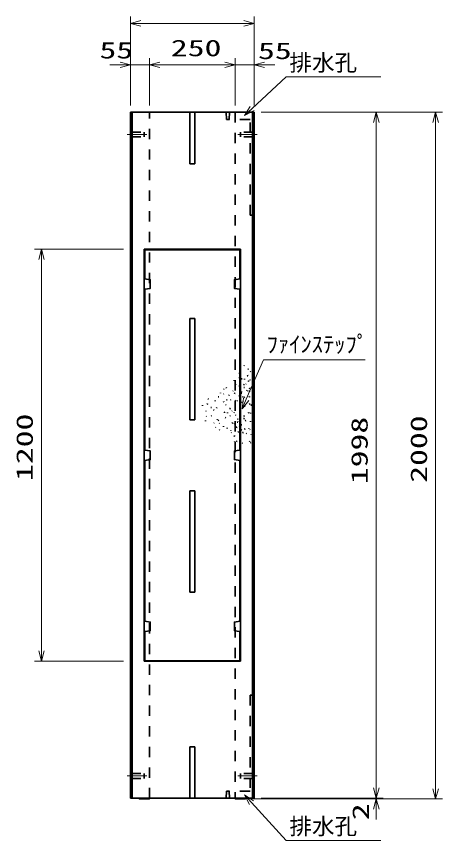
# Model space of a CAD drawing. Units: millimetres on the paper. Extents: x 15 to 1218, y 7 to 859.
# Drawn here: x 350.8 to 412.9, y 156.9 to 276.9 of the extents above; entities that cross this region are included whole.
import ezdxf
from ezdxf.enums import TextEntityAlignment as Align

# ---------------------------------------------------------------- set-up
doc = ezdxf.new("R2010")
doc.units = ezdxf.units.MM
doc.linetypes.add('USER2', pattern=[18.5, 12, -1.5, 3.5, -1.5])
doc.linetypes.add('USER3', pattern=[3, 1.5, -1.5])
for name, color, linetype, lineweight in [('D-BMK（構造物基準線）', 2, 'USER2', 18), ('D-STR-DIM（寸法）', 7, 'Continuous', 13), ('D-STR-HTXT（WS-旗）', 7, 'Continuous', 13), ('D-STR-HTXT（旗上げ）', 7, 'Continuous', 13), ('D-STR（構造物）', 1, 'Continuous', 35)]:
    doc.layers.add(name, color=color, linetype=linetype, lineweight=lineweight)
doc.styles.add('ＭＳ ゴシック', font='')
doc.styles.get('ＭＳ ゴシック').set_extended_font_data('MS Gothic')

# ---------------------------------------------------------------- blocks, each defined once
blk = doc.blocks.new('_Open30')
at = {"color": 7, "linetype": 'Continuous', "lineweight": 13}
for p, q in [((-1, 0.2679), (0, 0)), ((0, 0), (-1, -0.2679)), ((0, 0), (-1, 0))]:
    blk.add_line(p, q, dxfattribs=at)

msp = doc.modelspace()

# ---------------------------------------------------------------- linework, layer by layer
at = {"layer": 'D-BMK（構造物基準線）'}
for p, q in [((366.988, 259.747), (369.837, 259.747)), ((385.912, 259.747), (383.063, 259.747)), ((366.988, 166.347), (369.837, 166.347)), ((385.912, 166.347), (383.063, 166.347))]:
    msp.add_line(p, q, dxfattribs=at)
at = {"layer": 'D-STR-DIM（寸法）'}
for p, q in [((367.45, 270.894), (367.45, 276.944)), ((385.45, 270.924), (385.45, 276.944)), ((368.95, 275.944), (383.95, 275.944)), ((367.45, 263.997), (367.45, 270.894)), ((370.2, 264.049), (370.2, 270.894)), ((370.2, 263.997), (370.2, 270.894)), ((382.7, 263.997), (382.7, 270.894)), ((382.7, 264.034), (382.7, 270.894)), ((385.45, 263.967), (385.45, 270.894)), ((365.95, 269.894), (364.45, 269.894)), ((367.45, 269.894), (370.2, 269.894)), ((371.7, 269.894), (373.2, 269.894)), ((371.7, 269.894), (381.2, 269.894)), ((381.2, 269.894), (379.7, 269.894)), ((382.7, 269.894), (385.45, 269.894)), ((386.95, 269.894), (388.45, 269.894)), ((386.45, 262.997), (404.238, 262.997)), ((402.801, 262.997), (412.878, 262.997)), ((403.238, 164.597), (403.238, 261.497)), ((411.878, 164.497), (411.878, 261.497)), ((366.45, 243.047), (353.486, 243.047)), ((354.486, 184.547), (354.486, 241.547)), ((366.45, 183.047), (353.486, 183.047)), ((403.238, 164.597), (403.238, 166.097)), ((385.2, 162.997), (404.238, 162.997)), ((386.45, 163.097), (404.238, 163.097)), ((386.45, 163.097), (404.238, 163.097)), ((401.801, 162.997), (412.878, 162.997)), ((403.238, 163.097), (403.238, 162.997)), ((403.238, 161.497), (403.238, 159.997))]:
    msp.add_line(p, q, dxfattribs=at)
at = {"layer": 'D-STR-HTXT（WS-旗）'}
for points in [[(403.904, 268.143), (390.115, 268.143), (385.158, 263.554)], [(403.904, 156.949), (390.115, 156.949), (385.068, 162.481)]]:
    msp.add_lwpolyline(points, dxfattribs=at)
at = {"layer": 'D-STR-HTXT（旗上げ）'}
msp.add_lwpolyline([(401.622, 226.956), (386.793, 226.956), (384.293, 221.205)], dxfattribs=at)
at = {"layer": 'D-STR（構造物）'}
for p, q in [((367.45, 163.097), (367.45, 262.997)), ((385.45, 262.997), (367.45, 262.997)), ((367.7, 163.097), (367.7, 262.997)), ((376.075, 262.997), (376.075, 255.497)), ((376.825, 262.997), (376.825, 255.497)), ((385.2, 262.997), (385.2, 163.097)), ((385.45, 262.997), (385.45, 163.097)), ((376.825, 255.497), (376.075, 255.497)), ((369.45, 243.047), (369.45, 183.047)), ((369.45, 243.047), (383.45, 243.047)), ((369.525, 238.722), (369.525, 242.972)), ((369.525, 242.972), (383.375, 242.972)), ((383.375, 238.722), (383.375, 242.972)), ((383.45, 243.047), (383.45, 183.047)), ((369.525, 237.222), (369.525, 213.797)), ((383.375, 237.222), (383.375, 213.797)), ((376.075, 232.972), (376.075, 218.222)), ((376.075, 232.972), (376.825, 232.972)), ((376.825, 218.222), (376.825, 232.972)), ((383.332, 225.9), (383.404, 225.88)), ((383.957, 226.075), (384.015, 226.123)), ((384.015, 226.123), (384.063, 226.066)), ((383.218, 225.045), (383.271, 224.992)), ((383.271, 224.992), (383.324, 225.045)), ((384.517, 224.637), (384.444, 224.617)), ((384.497, 224.709), (384.517, 224.637)), ((384.533, 225.569), (384.608, 225.569)), ((384.881, 225.184), (384.934, 225.237)), ((384.934, 225.237), (384.987, 225.184)), ((382.564, 223.909), (382.557, 223.984)), ((382.852, 223.311), (382.781, 223.337)), ((383.311, 224.323), (383.246, 224.285)), ((383.265, 223.195), (383.296, 223.127)), ((383.481, 223.5), (383.42, 223.457)), ((383.481, 223.5), (383.524, 223.438)), ((383.698, 224.173), (383.624, 224.186)), ((383.915, 223.323), (383.976, 223.366)), ((383.976, 223.366), (384.019, 223.305)), ((384.037, 224.102), (384.063, 224.172)), ((384.245, 223.426), (384.313, 223.458)), ((384.634, 223.799), (384.647, 223.873)), ((384.647, 223.873), (384.721, 223.86)), ((384.829, 223.999), (384.89, 224.042)), ((384.89, 224.042), (384.933, 223.981)), ((380.546, 222.072), (380.565, 222.144)), ((381.019, 222.654), (380.966, 222.707)), ((381.019, 222.654), (381.072, 222.707)), ((381.434, 222.831), (381.397, 222.896)), ((382.4, 222.452), (382.342, 222.404)), ((382.585, 222.116), (382.646, 222.073)), ((382.646, 222.073), (382.603, 222.012)), ((383.592, 222.086), (383.667, 222.086)), ((383.611, 222.257), (383.598, 222.331)), ((384.024, 222.896), (383.949, 222.902)), ((384.367, 222.48), (384.319, 222.537)), ((384.478, 222.422), (384.417, 222.379)), ((384.521, 222.36), (384.478, 222.422)), ((384.77, 222.37), (384.696, 222.383)), ((384.757, 222.296), (384.77, 222.37)), ((384.761, 222.748), (384.798, 222.813)), ((384.798, 222.813), (384.863, 222.775)), ((378.793, 221.24), (378.719, 221.247)), ((379.758, 220.95), (379.765, 221.024)), ((380.237, 221.565), (380.311, 221.571)), ((380.994, 221.947), (381.059, 221.985)), ((381.012, 220.857), (381.044, 220.789)), ((381.502, 221.098), (381.427, 221.104)), ((381.81, 221.834), (381.785, 221.764)), ((382.061, 221.12), (381.993, 221.088)), ((382.061, 221.12), (382.029, 221.188)), ((382.749, 221.014), (382.701, 221.072)), ((383.001, 220.975), (382.936, 220.938)), ((382.964, 221.04), (383.001, 220.975)), ((383.227, 221.715), (383.302, 221.709)), ((383.678, 220.768), (383.658, 220.841)), ((383.836, 221.565), (383.763, 221.545)), ((383.998, 221.528), (384.06, 221.485)), ((384.06, 221.485), (384.017, 221.423)), ((384.679, 221.572), (384.753, 221.585)), ((384.753, 221.585), (384.766, 221.511)), ((377.953, 220.328), (377.934, 220.255)), ((378.636, 220.551), (378.579, 220.503)), ((378.684, 220.494), (378.636, 220.551)), ((379.229, 219.997), (379.154, 219.997)), ((379.608, 219.612), (379.555, 219.665)), ((379.976, 219.913), (380.008, 219.981)), ((381.287, 220.36), (381.345, 220.408)), ((381.345, 220.408), (381.393, 220.351)), ((381.863, 219.854), (381.938, 219.854)), ((381.938, 219.854), (381.938, 219.779)), ((383.442, 220.368), (383.404, 220.303)), ((383.605, 220.749), (383.678, 220.768)), ((383.864, 220.012), (383.851, 219.938)), ((384.119, 220.202), (384.057, 220.159)), ((384.119, 220.202), (384.162, 220.14)), ((384.809, 220.517), (384.735, 220.504)), ((384.822, 220.443), (384.809, 220.517)), ((385.051, 220.346), (384.99, 220.389)), ((385.008, 220.285), (385.051, 220.346)), ((378.406, 219.451), (378.481, 219.451)), ((378.51, 218.734), (378.452, 218.686)), ((379.174, 218.745), (379.239, 218.783)), ((379.239, 218.783), (379.202, 218.848)), ((381.114, 219.309), (381.114, 219.234)), ((381.189, 219.309), (381.114, 219.309)), ((381.25, 218.538), (381.321, 218.513)), ((381.582, 219.182), (381.563, 219.254)), ((381.965, 218.789), (381.897, 218.758)), ((381.996, 218.721), (381.965, 218.789)), ((382.263, 219.522), (382.21, 219.469)), ((382.542, 219.287), (382.485, 219.239)), ((382.542, 219.287), (382.59, 219.23)), ((382.727, 218.951), (382.789, 218.908)), ((382.789, 218.908), (382.746, 218.847)), ((383.445, 218.544), (383.37, 218.551)), ((383.432, 218.959), (383.489, 219.007)), ((383.489, 219.007), (383.441, 219.064)), ((383.978, 218.4), (383.906, 218.381)), ((383.999, 218.774), (383.926, 218.793)), ((383.998, 218.328), (383.978, 218.4)), ((383.979, 218.701), (383.999, 218.774)), ((384.56, 219.214), (384.621, 219.257)), ((384.621, 219.257), (384.664, 219.196)), ((384.913, 219.205), (384.899, 219.131)), ((376.075, 218.222), (376.825, 218.222)), ((378.37, 218.096), (378.351, 218.023)), ((379.615, 217.786), (379.589, 217.715)), ((380.069, 218.25), (380.05, 218.323)), ((380.253, 218.162), (380.188, 218.125)), ((380.253, 218.162), (380.291, 218.097)), ((380.377, 217.694), (380.43, 217.747)), ((380.993, 217.202), (381.013, 217.274)), ((382.295, 217.772), (382.227, 217.74)), ((382.327, 217.704), (382.295, 217.772)), ((382.573, 217.67), (382.548, 217.599)), ((383.068, 217.873), (382.995, 217.853)), ((383.122, 218.321), (383.047, 218.321)), ((383.048, 217.945), (383.068, 217.873)), ((383.336, 217.172), (383.283, 217.225)), ((383.593, 217.498), (383.668, 217.498)), ((384.165, 218.042), (384.222, 218.091)), ((384.222, 218.091), (384.174, 218.148)), ((384.918, 218.008), (384.911, 217.933)), ((379.834, 217.139), (379.866, 217.071)), ((380.357, 216.715), (380.415, 216.763)), ((380.415, 216.763), (380.463, 216.706)), ((381.513, 217.04), (381.52, 216.965)), ((382.039, 216.668), (382.039, 216.593)), ((382.155, 216.375), (382.102, 216.322)), ((382.915, 217.12), (382.843, 217.139)), ((382.896, 217.048), (382.915, 217.12)), ((383.139, 216.437), (383.081, 216.389)), ((383.139, 216.437), (383.09, 216.494)), ((383.228, 216.362), (383.228, 216.437)), ((383.283, 217.119), (383.336, 217.172)), ((383.652, 216.719), (383.584, 216.75)), ((383.76, 216.361), (383.835, 216.355)), ((383.835, 216.355), (383.828, 216.28)), ((384.105, 216.89), (384.032, 216.909)), ((384.105, 216.89), (384.085, 216.817)), ((384.328, 216.207), (384.271, 216.158)), ((384.28, 216.264), (384.328, 216.207)), ((384.689, 216.887), (384.696, 216.962)), ((384.885, 216.735), (384.837, 216.792)), ((385.018, 216.049), (385.024, 216.124)), ((382.584, 215.844), (382.509, 215.844)), ((382.569, 215.065), (382.537, 214.997)), ((382.584, 215.919), (382.584, 215.844)), ((382.934, 215.082), (382.881, 215.135)), ((382.881, 215.029), (382.934, 215.082)), ((383.389, 215.341), (383.442, 215.288)), ((383.69, 214.866), (383.758, 214.834)), ((383.758, 214.834), (383.727, 214.767)), ((384.795, 215.003), (384.802, 215.078)), ((384.934, 214.802), (384.991, 214.85)), ((384.991, 214.85), (384.943, 214.908)), ((369.525, 212.297), (369.525, 188.872)), ((383.375, 212.297), (383.375, 188.872)), ((376.075, 207.872), (376.825, 207.872)), ((376.075, 207.872), (376.075, 193.122)), ((376.825, 193.122), (376.825, 207.872)), ((376.075, 193.122), (376.825, 193.122)), ((369.525, 187.372), (369.525, 183.122)), ((383.375, 187.372), (383.375, 183.122)), ((369.45, 183.047), (383.45, 183.047)), ((369.525, 183.122), (383.375, 183.122)), ((376.075, 163.097), (376.075, 170.597)), ((376.825, 170.597), (376.075, 170.597)), ((376.825, 163.097), (376.825, 170.597)), ((385.45, 163.097), (367.45, 163.097)), ((368.7, 162.997), (368.6, 163.097)), ((370.2, 162.997), (368.7, 162.997)), ((370.2, 162.997), (370.3, 163.097)), ((382.7, 162.997), (382.6, 163.097)), ((382.7, 162.997), (384.2, 162.997)), ((384.2, 162.997), (384.3, 163.097))]:
    msp.add_line(p, q, dxfattribs=at)
at = {"layer": 'D-STR（構造物）', "linetype": 'USER3'}
for p, q in [((370.2, 163.097), (370.2, 262.997)), ((381.802, 261.947), (381.875, 262.997)), ((382.7, 262.997), (382.7, 163.097)), ((384.875, 247.997), (384.875, 261.947)), ((367.45, 260.097), (369.45, 260.097)), ((367.45, 259.397), (369.45, 259.397)), ((369.45, 259.397), (369.45, 260.097)), ((385.45, 260.097), (383.45, 260.097)), ((383.45, 259.397), (383.45, 260.097)), ((385.45, 259.397), (383.45, 259.397)), ((384.875, 247.997), (385.45, 247.997)), ((384.875, 178.097), (384.875, 164.147)), ((384.875, 178.097), (385.45, 178.097)), ((367.45, 166.697), (369.45, 166.697)), ((367.45, 165.997), (369.45, 165.997)), ((369.45, 166.697), (369.45, 165.997)), ((383.45, 166.697), (383.45, 165.997)), ((385.45, 166.697), (383.45, 166.697)), ((385.45, 165.997), (383.45, 165.997)), ((381.802, 164.147), (381.875, 163.097))]:
    msp.add_line(p, q, dxfattribs=at)
for points in [[(384.875, 261.947), (381.436, 261.947), (381.355, 262.997)], [(384.875, 164.147), (381.436, 164.147), (381.355, 163.097)]]:
    msp.add_lwpolyline(points, dxfattribs=at)
at = {"layer": 'D-STR（構造物）'}
for points in [[(369.525, 238.722), (370.325, 238.597), (370.325, 237.347), (369.525, 237.222)], [(383.375, 238.722), (382.575, 238.597), (382.575, 237.347), (383.375, 237.222)], [(369.525, 212.297), (370.325, 212.422), (370.325, 213.672), (369.525, 213.797)], [(383.375, 212.297), (382.575, 212.422), (382.575, 213.672), (383.375, 213.797)], [(369.525, 187.372), (370.325, 187.497), (370.325, 188.747), (369.525, 188.872)], [(383.375, 187.372), (382.575, 187.497), (382.575, 188.747), (383.375, 188.872)]]:
    msp.add_lwpolyline(points, dxfattribs=at)

# ---------------------------------------------------------------- block references
at = {"layer": 'D-STR-DIM（寸法）', "xscale": 1.5, "yscale": 1.5}
for p, rotation in [((367.45, 275.944), 180), ((370.2, 269.894), 180), ((370.2, 269.894), 180), ((385.45, 269.894), 180), ((403.238, 262.997), 90), ((411.878, 262.997), 90), ((354.486, 243.047), 90), ((354.486, 183.047), 270), ((403.238, 163.097), 270), ((403.238, 163.097), 270), ((411.878, 162.997), 270), ((403.238, 162.997), 90)]:
    msp.add_blockref('_Open30', p, dxfattribs=dict(at, rotation=rotation))
for p in [(385.45, 275.944), (367.45, 269.894), (382.7, 269.894), (382.7, 269.894)]:
    msp.add_blockref('_Open30', p, dxfattribs=at)
at = {"layer": 'D-STR-HTXT（WS-旗）', "xscale": 1.5, "yscale": 1.5}
for p, rotation in [((384.057, 262.536), 222.78711), ((384.057, 163.589), 132.37661)]:
    msp.add_blockref('_Open30', p, dxfattribs=dict(at, rotation=rotation))
at = {"layer": 'D-STR-HTXT（旗上げ）', "xscale": 1.5, "yscale": 1.5, "rotation": 246.50838}
msp.add_blockref('_Open30', (383.695, 219.83), dxfattribs=at)

# ---------------------------------------------------------------- texts
at = {"layer": 'D-STR-DIM（寸法）', "style": 'ＭＳ ゴシック', "width": 1.5}
for s, p in [('55', (362.931, 270.112)), ('250', (373.325, 270.431)), ('55', (386.015, 270.018))]:
    msp.add_text(s, height=2.405, dxfattribs=at).set_placement(p, align=Align.BOTTOM_LEFT)
for s, p in [('1200', (353.949, 209.297)), ('1998', (402.701, 208.839)), ('2000', (411.341, 209.039)), ('2', (402.876, 159.909))]:
    msp.add_text(s, height=2.405, rotation=90, dxfattribs=at).set_placement(p, align=Align.BOTTOM_LEFT)
at = {"layer": 'D-STR-HTXT（WS-旗）', "style": 'ＭＳ ゴシック'}
for p in [(390.596, 268.295), (390.596, 157.101)]:
    msp.add_text('排水孔', height=2.405, dxfattribs=at).set_placement(p, align=Align.BOTTOM_LEFT)
at = {"layer": 'D-STR-HTXT（旗上げ）', "style": 'ＭＳ ゴシック'}
msp.add_text('ﾌｧｲﾝｽﾃｯﾌﾟ', height=2.405, dxfattribs=at).set_placement((387.272, 227.28), align=Align.BOTTOM_LEFT)

doc.saveas('drawing.dxf')
